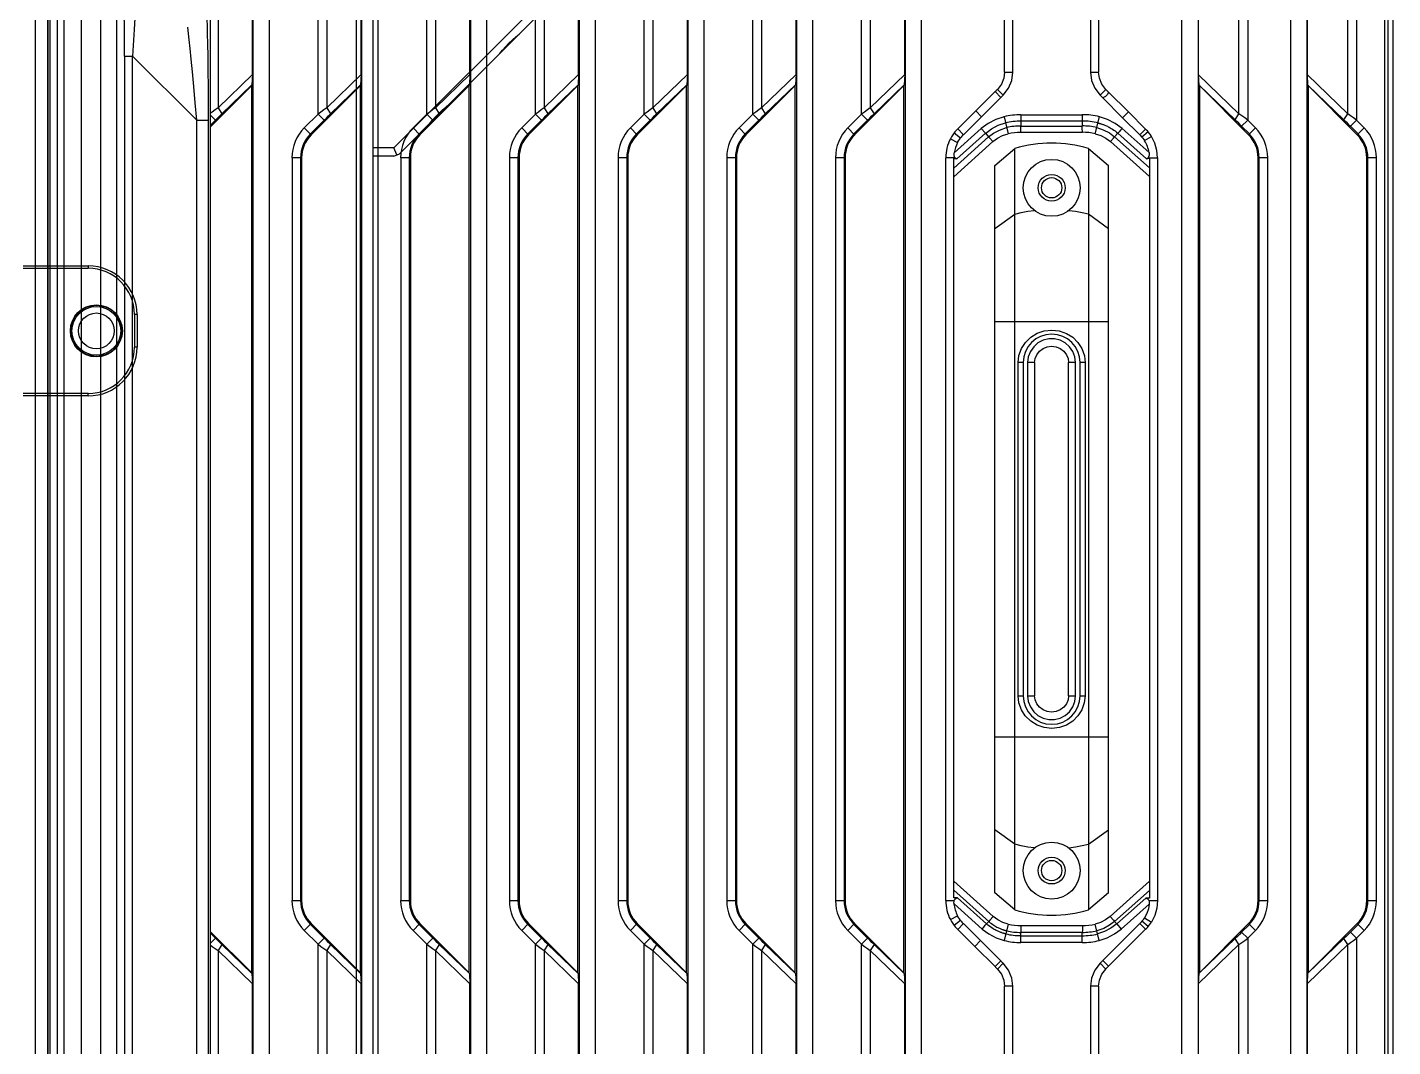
# Model space of a CAD drawing. Header units: millimetres. Extents: x -3132 to 28633, y 682 to 5849.
# Drawn here: x 24059.9 to 24227.8, y 3897.1 to 4022.5 of the extents above; entities that cross this region are included whole.
import ezdxf

# ---------------------------------------------------------------- set-up
doc = ezdxf.new("R2010")
doc.units = ezdxf.units.MM

# ---------------------------------------------------------------- blocks, each defined once
blk = doc.blocks.new('rtjg')
at = {"linetype": 'Continuous'}
for p, q in [((18239.39, 1763.81), (18239.39, 2763.81)), ((18739.39, 1763.81), (18739.39, 2763.81)), ((18294.88, 2741.92), (18294.88, 2518.72)), ((18306.26, 2742.31), (18306.26, 2519.79)), ((18308.25, 2742.31), (18308.25, 2518.72)), ((18319.63, 2742.31), (18319.63, 2519.79)), ((18321.62, 2742.31), (18321.62, 2518.72)), ((18333, 2742.31), (18333, 2519.79)), ((18334.99, 2742.31), (18334.99, 2518.72)), ((18346.37, 2742.31), (18346.37, 2519.79)), ((18348.36, 2742.31), (18348.36, 2518.72)), ((18380.42, 2541.96), (18380.42, 2742.31)), ((18382.42, 2742.31), (18382.42, 2543.96)), ((18393.79, 2555.33), (18393.79, 2742.31)), ((18395.79, 2742.31), (18395.79, 2557.33)), ((18292.89, 2740.75), (18292.89, 2519.79)), ((18240.91, 2736.08), (18240.91, 2527.12)), ((18241.2, 2527.12), (18241.2, 2736.12)), ((18405.39, 2568.99), (18405.39, 2734.24)), ((18405.72, 2734.24), (18405.72, 2562.49)), ((18406.34, 2734.24), (18406.34, 2541.89)), ((18281.51, 2729.43), (18281.51, 2518.72)), ((18279.52, 2727.44), (18279.52, 2519.79)), ((18242.08, 2726.03), (18242.08, 2526.71)), ((18245.08, 2530.64), (18245.08, 2726.03)), ((18388.5, 2726.27), (18388.5, 2689.13)), ((18401.87, 2726.27), (18401.87, 2689.13)), ((18287.53, 2689.87), (18287.53, 2725.54)), ((18288.6, 2724.76), (18288.6, 2690.64)), ((18300.9, 2689.87), (18300.9, 2725.54)), ((18301.97, 2724.76), (18301.97, 2690.64)), ((18314.27, 2689.87), (18314.27, 2725.54)), ((18315.34, 2724.76), (18315.34, 2690.64)), ((18327.64, 2689.87), (18327.64, 2725.54)), ((18328.71, 2724.76), (18328.71, 2690.64)), ((18341.01, 2689.87), (18341.01, 2725.54)), ((18342.08, 2724.76), (18342.08, 2690.64)), ((18387.43, 2689.9), (18387.43, 2725.5)), ((18400.8, 2689.9), (18400.8, 2725.5)), ((18247.41, 2723.71), (18247.41, 2531.98)), ((18275.23, 2723.15), (18275.23, 2690.64)), ((18249.41, 2533.21), (18249.41, 2721.61)), ((18274.16, 2689.87), (18274.16, 2722.08)), ((18279.47, 2694.74), (18279.47, 2720.67)), ((18292.84, 2694.74), (18292.84, 2720.67)), ((18306.21, 2694.74), (18306.21, 2720.67)), ((18319.58, 2694.74), (18319.58, 2720.67)), ((18332.95, 2694.74), (18332.95, 2720.67)), ((18346.32, 2694.74), (18346.32, 2720.67)), ((18382.47, 2694.7), (18382.47, 2720.71)), ((18395.84, 2694.7), (18395.84, 2720.71)), ((18358.61, 2695.05), (18358.61, 2720.36)), ((18359.61, 2695.05), (18359.61, 2720.36)), ((18369.16, 2720.35), (18369.16, 2695.05)), ((18370.16, 2720.35), (18370.16, 2695.05)), ((18268.14, 2718.18), (18268.14, 2518.72)), ((18266.1, 2694.74), (18266.1, 2714.02)), ((18266.15, 2714.07), (18266.15, 2519.79)), ((18261.86, 2709.54), (18261.86, 2690.64)), ((18260.89, 2706.32), (18260.89, 2571.16)), ((18250.36, 2697.01), (18250.36, 2534.83)), ((18250.36, 2697.01), (18251.35, 2697.01)), ((18251.35, 2534.29), (18251.35, 2697.01)), ((18259.24, 2689.13), (18251.35, 2697.01)), ((18266.1, 2694.74), (18261.86, 2690.64)), ((18266.1, 2694.74), (18266.03, 2693.48)), ((18279.47, 2694.74), (18275.23, 2690.64)), ((18279.47, 2694.74), (18279.4, 2693.48)), ((18292.84, 2694.74), (18288.6, 2690.64)), ((18292.84, 2694.74), (18292.77, 2693.48)), ((18306.21, 2694.74), (18301.97, 2690.64)), ((18306.21, 2694.74), (18306.14, 2693.48)), ((18319.58, 2694.74), (18315.34, 2690.64)), ((18319.58, 2694.74), (18319.51, 2693.48)), ((18332.95, 2694.74), (18328.71, 2690.64)), ((18332.95, 2694.74), (18332.88, 2693.48)), ((18346.32, 2694.74), (18342.08, 2690.64)), ((18346.32, 2694.74), (18346.25, 2693.48)), ((18358.61, 2695.05), (18359.61, 2695.05)), ((18369.16, 2695.05), (18370.16, 2695.05)), ((18382.54, 2693.43), (18382.47, 2694.7)), ((18387.43, 2689.9), (18382.47, 2694.7)), ((18395.91, 2693.43), (18395.84, 2694.7)), ((18400.8, 2689.9), (18395.84, 2694.7)), ((18260.89, 2688.29), (18266, 2693.4)), ((18262.32, 2689.9), (18266.03, 2693.48)), ((18266.03, 2693.48), (18266, 2693.4)), ((18266, 2584.22), (18266, 2693.4)), ((18273.31, 2687.34), (18279.37, 2693.4)), ((18275.69, 2689.9), (18279.4, 2693.48)), ((18279.4, 2693.48), (18279.37, 2693.4)), ((18279.37, 2584.22), (18279.37, 2693.4)), ((18286.68, 2687.34), (18292.74, 2693.4)), ((18289.06, 2689.9), (18292.77, 2693.48)), ((18292.77, 2693.48), (18292.74, 2693.4)), ((18292.74, 2584.22), (18292.74, 2693.4)), ((18300.05, 2687.34), (18306.11, 2693.4)), ((18302.43, 2689.9), (18306.14, 2693.48)), ((18306.14, 2693.48), (18306.11, 2693.4)), ((18306.11, 2584.22), (18306.11, 2693.4)), ((18313.42, 2687.34), (18319.48, 2693.4)), ((18315.8, 2689.9), (18319.51, 2693.48)), ((18319.51, 2693.48), (18319.48, 2693.4)), ((18319.48, 2584.22), (18319.48, 2693.4)), ((18326.79, 2687.34), (18332.85, 2693.4)), ((18329.17, 2689.9), (18332.88, 2693.48)), ((18332.88, 2693.48), (18332.85, 2693.4)), ((18332.85, 2584.22), (18332.85, 2693.4)), ((18340.16, 2687.34), (18346.22, 2693.4)), ((18342.54, 2689.9), (18346.25, 2693.48)), ((18346.25, 2693.48), (18346.22, 2693.4)), ((18346.22, 2584.22), (18346.22, 2693.4)), ((18357.44, 2692.64), (18358.14, 2691.93)), ((18357.72, 2692.91), (18358.42, 2692.21)), ((18371.05, 2692.92), (18370.35, 2692.21)), ((18373.83, 2690.14), (18371.39, 2692.59)), ((18382.54, 2693.43), (18386.97, 2689.16)), ((18382.54, 2693.42), (18382.56, 2693.42)), ((18382.56, 2693.42), (18382.56, 2584.22)), ((18382.56, 2693.4), (18388.61, 2687.34)), ((18395.91, 2693.43), (18400.34, 2689.16)), ((18395.91, 2693.42), (18395.93, 2693.42)), ((18395.93, 2693.42), (18395.93, 2584.22)), ((18395.93, 2693.4), (18401.98, 2687.34)), ((18261.86, 2690.64), (18262.32, 2689.9)), ((18275.23, 2690.64), (18275.69, 2689.9)), ((18288.6, 2690.64), (18289.06, 2689.9)), ((18301.97, 2690.64), (18302.43, 2689.9)), ((18315.34, 2690.64), (18315.8, 2689.9)), ((18328.71, 2690.64), (18329.17, 2689.9)), ((18342.08, 2690.64), (18342.54, 2689.9)), ((18370.68, 2691.88), (18373.12, 2689.43)), ((18259.24, 2445.33), (18259.24, 2689.13)), ((18259.24, 2689.13), (18260.66, 2689.13)), ((18260.66, 2689.13), (18260.66, 2450.2)), ((18261.54, 2689.12), (18260.89, 2689.77)), ((18261.54, 2689.12), (18260.89, 2688.48)), ((18274.16, 2689.87), (18272.47, 2688.18)), ((18274.91, 2689.12), (18273.22, 2687.44)), ((18274.91, 2689.12), (18274.16, 2689.87)), ((18287.53, 2689.87), (18285.84, 2688.18)), ((18288.28, 2689.12), (18286.59, 2687.44)), ((18288.28, 2689.12), (18287.53, 2689.87)), ((18300.9, 2689.87), (18299.21, 2688.18)), ((18301.65, 2689.12), (18299.96, 2687.44)), ((18301.65, 2689.12), (18300.9, 2689.87)), ((18314.27, 2689.87), (18312.58, 2688.18)), ((18315.02, 2689.12), (18313.33, 2687.44)), ((18315.02, 2689.12), (18314.27, 2689.87)), ((18327.64, 2689.87), (18325.95, 2688.18)), ((18328.39, 2689.12), (18326.7, 2687.44)), ((18328.39, 2689.12), (18327.64, 2689.87)), ((18341.01, 2689.87), (18339.32, 2688.18)), ((18341.76, 2689.12), (18340.07, 2687.44)), ((18341.76, 2689.12), (18341.01, 2689.87)), ((18355.07, 2690.26), (18352.84, 2688.05)), ((18353.54, 2687.33), (18355.78, 2689.56)), ((18355.07, 2690.26), (18355.78, 2689.56)), ((18358.53, 2689.56), (18359.04, 2687.46)), ((18360.61, 2689.01), (18360.61, 2688.41)), ((18368.16, 2689.01), (18360.61, 2689.01)), ((18360.62, 2689.79), (18368.16, 2689.79)), ((18368.16, 2689.01), (18368.16, 2688.41)), ((18369.76, 2687.45), (18370.28, 2689.55)), ((18373.83, 2690.14), (18373.12, 2689.43)), ((18373.12, 2689.43), (18375.24, 2687.31)), ((18375.95, 2688.03), (18373.83, 2690.14)), ((18386.97, 2689.16), (18387.43, 2689.9)), ((18388.5, 2689.13), (18387.76, 2688.39)), ((18389.45, 2688.18), (18388.5, 2689.13)), ((18400.34, 2689.16), (18400.8, 2689.9)), ((18401.87, 2689.13), (18401.13, 2688.39)), ((18402.82, 2688.18), (18401.87, 2689.13)), ((18272.47, 2688.18), (18273.31, 2687.34)), ((18285.84, 2688.18), (18286.68, 2687.34)), ((18299.21, 2688.18), (18300.05, 2687.34)), ((18312.58, 2688.18), (18313.42, 2687.34)), ((18325.95, 2688.18), (18326.79, 2687.34)), ((18339.32, 2688.18), (18340.16, 2687.34)), ((18352.36, 2683.23), (18356.64, 2687.07)), ((18352.4, 2687.56), (18353.19, 2686.95)), ((18355.73, 2688.1), (18352.41, 2685.12)), ((18356.24, 2687.52), (18352.73, 2684.37)), ((18352.84, 2688.05), (18353.54, 2687.33)), ((18356.24, 2687.52), (18355.73, 2688.1)), ((18356.24, 2687.52), (18356.64, 2687.07)), ((18356.79, 2686.91), (18356.64, 2687.07)), ((18360.61, 2688.41), (18368.16, 2688.41)), ((18368.17, 2687.63), (18360.61, 2687.63)), ((18372, 2686.91), (18372.14, 2687.08)), ((18372.54, 2687.52), (18372.14, 2687.08)), ((18372.14, 2687.08), (18376.42, 2683.25)), ((18376.04, 2684.39), (18372.54, 2687.52)), ((18376.37, 2685.15), (18373.06, 2688.11)), ((18375.95, 2688.03), (18375.24, 2687.31)), ((18376.26, 2687.68), (18375.5, 2687.04)), ((18375.82, 2686.61), (18376.67, 2687.14)), ((18388.71, 2687.44), (18387.76, 2688.39)), ((18388.61, 2687.34), (18389.45, 2688.18)), ((18402.08, 2687.44), (18401.13, 2688.39)), ((18401.98, 2687.34), (18402.82, 2688.18)), ((18351.93, 2686.84), (18352.82, 2686.38)), ((18352.36, 2682.18), (18357.16, 2686.49)), ((18357.16, 2686.49), (18356.79, 2686.91)), ((18357.39, 2683.54), (18359.85, 2685.64)), ((18359.85, 2591.98), (18359.85, 2685.64)), ((18368.92, 2685.65), (18368.92, 2591.97)), ((18368.92, 2685.65), (18371.39, 2683.55)), ((18371.62, 2686.49), (18372, 2686.91)), ((18371.62, 2686.49), (18376.42, 2682.2)), ((18270.96, 2684.51), (18270.96, 2593.11)), ((18272.14, 2684.51), (18270.96, 2684.51)), ((18272.01, 2684.51), (18272.01, 2593.11)), ((18272.14, 2684.51), (18272.14, 2593.11)), ((18284.33, 2684.51), (18284.33, 2593.11)), ((18285.51, 2684.51), (18284.33, 2684.51)), ((18285.38, 2684.51), (18285.38, 2593.11)), ((18285.51, 2684.51), (18285.51, 2593.11)), ((18297.7, 2684.51), (18297.7, 2593.11)), ((18298.88, 2684.51), (18297.7, 2684.51)), ((18298.75, 2684.51), (18298.75, 2593.11)), ((18298.88, 2684.51), (18298.88, 2593.11)), ((18311.07, 2684.51), (18311.07, 2593.11)), ((18312.25, 2684.51), (18311.07, 2684.51)), ((18312.12, 2684.51), (18312.12, 2593.11)), ((18312.25, 2684.51), (18312.25, 2593.11)), ((18324.44, 2684.51), (18324.44, 2593.11)), ((18325.62, 2684.51), (18324.44, 2684.51)), ((18325.49, 2684.51), (18325.49, 2593.11)), ((18325.62, 2684.51), (18325.62, 2593.11)), ((18337.81, 2684.51), (18337.81, 2593.11)), ((18338.99, 2684.51), (18337.81, 2684.51)), ((18338.86, 2684.51), (18338.86, 2593.11)), ((18338.99, 2684.51), (18338.99, 2593.11)), ((18351.36, 2593.11), (18351.36, 2684.51)), ((18352.5, 2684.51), (18351.36, 2684.51)), ((18352.36, 2593.45), (18352.36, 2684.43)), ((18352.36, 2684.43), (18352.73, 2684.37)), ((18376.04, 2684.39), (18376.42, 2684.46)), ((18376.25, 2684.51), (18377.42, 2684.51)), ((18376.31, 2684.6), (18376.26, 2684.51)), ((18376.42, 2684.46), (18376.42, 2593.43)), ((18377.42, 2684.51), (18377.42, 2593.11)), ((18389.78, 2593.11), (18389.78, 2684.51)), ((18390.97, 2684.51), (18389.78, 2684.51)), ((18389.92, 2593.11), (18389.92, 2684.51)), ((18390.97, 2593.11), (18390.97, 2684.51)), ((18403.15, 2593.11), (18403.15, 2684.51)), ((18404.34, 2684.51), (18403.15, 2684.51)), ((18403.29, 2593.11), (18403.29, 2684.51)), ((18404.34, 2593.11), (18404.34, 2684.51)), ((18357.39, 2594.07), (18357.39, 2683.54)), ((18371.39, 2594.06), (18371.39, 2683.55)), ((18357.39, 2675.81), (18359.85, 2677.58)), ((18368.92, 2677.59), (18371.39, 2675.82)), ((18371.39, 2664.34), (18357.39, 2664.34)), ((18360.27, 2618.31), (18360.27, 2659.31)), ((18360.89, 2659.31), (18360.27, 2659.31)), ((18360.89, 2659.31), (18360.89, 2618.31)), ((18361.44, 2659.31), (18361.44, 2618.31)), ((18362.3, 2659.31), (18361.44, 2659.31)), ((18362.3, 2659.31), (18362.3, 2618.31)), ((18366.47, 2618.31), (18366.47, 2659.31)), ((18367.34, 2659.31), (18366.47, 2659.31)), ((18367.34, 2618.31), (18367.34, 2659.31)), ((18367.89, 2618.31), (18367.89, 2659.31)), ((18368.51, 2659.31), (18367.89, 2659.31)), ((18368.51, 2659.31), (18368.51, 2618.31)), ((18360.27, 2618.31), (18360.89, 2618.31)), ((18361.44, 2618.31), (18362.3, 2618.31)), ((18366.47, 2618.31), (18367.34, 2618.31)), ((18367.89, 2618.31), (18368.51, 2618.31)), ((18357.39, 2613.28), (18371.39, 2613.28)), ((18359.85, 2600.04), (18357.39, 2601.81)), ((18371.39, 2601.8), (18368.92, 2600.02)), ((18357.2, 2591.17), (18352.36, 2595.51)), ((18376.42, 2595.49), (18371.58, 2591.16)), ((18270.96, 2593.11), (18272.14, 2593.11)), ((18284.33, 2593.11), (18285.51, 2593.11)), ((18297.7, 2593.11), (18298.88, 2593.11)), ((18311.07, 2593.11), (18312.25, 2593.11)), ((18324.44, 2593.11), (18325.62, 2593.11)), ((18337.81, 2593.11), (18338.99, 2593.11)), ((18351.36, 2593.11), (18352.41, 2593.11)), ((18356.65, 2590.55), (18352.36, 2594.39)), ((18352.8, 2593.45), (18352.36, 2593.45)), ((18352.8, 2593.45), (18356.38, 2590.24)), ((18359.85, 2591.98), (18357.39, 2594.07)), ((18371.39, 2594.06), (18368.92, 2591.97)), ((18376.42, 2594.37), (18372.13, 2590.54)), ((18372.4, 2590.24), (18375.97, 2593.43)), ((18376.42, 2593.43), (18375.97, 2593.43)), ((18376.36, 2593.11), (18377.42, 2593.11)), ((18389.78, 2593.11), (18390.97, 2593.11)), ((18403.15, 2593.11), (18404.34, 2593.11)), ((18352.38, 2592.72), (18355.83, 2589.62)), ((18372.95, 2589.61), (18376.4, 2592.69)), ((18273.31, 2590.28), (18272.47, 2589.44)), ((18273.22, 2590.18), (18274.91, 2588.5)), ((18279.37, 2584.22), (18273.31, 2590.28)), ((18286.68, 2590.28), (18285.84, 2589.44)), ((18286.59, 2590.18), (18288.28, 2588.5)), ((18292.74, 2584.22), (18286.68, 2590.28)), ((18300.05, 2590.28), (18299.21, 2589.44)), ((18299.96, 2590.18), (18301.65, 2588.5)), ((18306.11, 2584.22), (18300.05, 2590.28)), ((18313.42, 2590.28), (18312.58, 2589.44)), ((18313.33, 2590.18), (18315.02, 2588.5)), ((18319.48, 2584.22), (18313.42, 2590.28)), ((18326.79, 2590.28), (18325.95, 2589.44)), ((18326.7, 2590.18), (18328.39, 2588.5)), ((18332.85, 2584.22), (18326.79, 2590.28)), ((18340.16, 2590.28), (18339.32, 2589.44)), ((18340.07, 2590.18), (18341.76, 2588.5)), ((18346.22, 2584.22), (18340.16, 2590.28)), ((18351.93, 2590.78), (18352.82, 2591.24)), ((18353.19, 2590.67), (18352.4, 2590.05)), ((18352.84, 2589.57), (18353.54, 2590.28)), ((18355.64, 2588.2), (18353.54, 2590.28)), ((18356.38, 2590.24), (18356.65, 2590.55)), ((18356.8, 2590.71), (18356.65, 2590.55)), ((18357.2, 2591.17), (18356.8, 2590.71)), ((18359.05, 2590.22), (18358.56, 2588.2)), ((18360.61, 2590.04), (18368.17, 2590.04)), ((18370.24, 2588.21), (18369.75, 2590.22)), ((18375.24, 2590.3), (18370.69, 2585.75)), ((18371.58, 2591.16), (18371.98, 2590.71)), ((18371.98, 2590.71), (18372.13, 2590.54)), ((18372.4, 2590.24), (18372.13, 2590.54)), ((18372.4, 2590.24), (18372.95, 2589.61)), ((18375.94, 2589.59), (18375.24, 2590.3)), ((18376.26, 2589.94), (18375.5, 2590.58)), ((18375.82, 2591), (18376.67, 2590.48)), ((18388.61, 2590.28), (18382.56, 2584.22)), ((18387.76, 2589.23), (18388.71, 2590.18)), ((18389.45, 2589.44), (18388.61, 2590.28)), ((18401.98, 2590.28), (18395.93, 2584.22)), ((18401.13, 2589.23), (18402.08, 2590.18)), ((18402.82, 2589.44), (18401.98, 2590.28)), ((18266, 2584.22), (18260.89, 2589.33)), ((18260.89, 2589.14), (18261.54, 2588.5)), ((18260.89, 2587.85), (18261.54, 2588.5)), ((18272.47, 2589.44), (18274.16, 2587.75)), ((18274.16, 2587.75), (18274.91, 2588.5)), ((18285.84, 2589.44), (18287.53, 2587.75)), ((18287.53, 2587.75), (18288.28, 2588.5)), ((18299.21, 2589.44), (18300.9, 2587.75)), ((18300.9, 2587.75), (18301.65, 2588.5)), ((18312.58, 2589.44), (18314.27, 2587.75)), ((18314.27, 2587.75), (18315.02, 2588.5)), ((18325.95, 2589.44), (18327.64, 2587.75)), ((18327.64, 2587.75), (18328.39, 2588.5)), ((18339.32, 2589.44), (18341.01, 2587.75)), ((18341.01, 2587.75), (18341.76, 2588.5)), ((18352.86, 2589.55), (18354.93, 2587.49)), ((18354.93, 2587.49), (18355.64, 2588.2)), ((18358.14, 2585.7), (18355.64, 2588.2)), ((18360.61, 2588.8), (18360.61, 2589.21)), ((18368.16, 2589.21), (18360.61, 2589.21)), ((18360.61, 2588.8), (18368.16, 2588.8)), ((18368.16, 2587.97), (18360.62, 2587.97)), ((18368.16, 2588.8), (18368.16, 2589.21)), ((18371.39, 2585.04), (18375.94, 2589.59)), ((18386.97, 2588.46), (18382.54, 2584.19)), ((18387.43, 2587.71), (18386.97, 2588.46)), ((18387.76, 2589.23), (18388.5, 2588.49)), ((18388.5, 2588.49), (18389.45, 2589.44)), ((18388.5, 2588.49), (18388.5, 2551.34)), ((18400.34, 2588.46), (18395.91, 2584.19)), ((18400.8, 2587.71), (18400.34, 2588.46)), ((18401.13, 2589.23), (18401.87, 2588.49)), ((18401.87, 2588.49), (18402.82, 2589.44)), ((18401.87, 2588.49), (18401.87, 2563.42)), ((18262.32, 2587.72), (18261.86, 2586.98)), ((18261.86, 2586.98), (18261.86, 2572.27)), ((18261.86, 2586.98), (18266.1, 2582.88)), ((18266.03, 2584.14), (18262.32, 2587.72)), ((18274.16, 2552.08), (18274.16, 2587.75)), ((18275.69, 2587.72), (18275.23, 2586.98)), ((18275.23, 2586.98), (18275.23, 2552.85)), ((18275.23, 2586.98), (18279.47, 2582.88)), ((18279.4, 2584.14), (18275.69, 2587.72)), ((18287.53, 2552.08), (18287.53, 2587.75)), ((18289.06, 2587.72), (18288.6, 2586.98)), ((18288.6, 2586.98), (18288.6, 2552.85)), ((18288.6, 2586.98), (18292.84, 2582.88)), ((18292.77, 2584.14), (18289.06, 2587.72)), ((18300.9, 2552.08), (18300.9, 2587.75)), ((18302.43, 2587.72), (18301.97, 2586.98)), ((18301.97, 2586.98), (18301.97, 2552.85)), ((18301.97, 2586.98), (18306.21, 2582.88)), ((18306.14, 2584.14), (18302.43, 2587.72)), ((18314.27, 2552.08), (18314.27, 2587.75)), ((18315.8, 2587.72), (18315.34, 2586.98)), ((18315.34, 2586.98), (18315.34, 2552.85)), ((18315.34, 2586.98), (18319.58, 2582.88)), ((18319.51, 2584.14), (18315.8, 2587.72)), ((18327.64, 2552.08), (18327.64, 2587.75)), ((18329.17, 2587.72), (18328.71, 2586.98)), ((18328.71, 2586.98), (18328.71, 2552.85)), ((18328.71, 2586.98), (18332.95, 2582.88)), ((18332.88, 2584.14), (18329.17, 2587.72)), ((18341.01, 2552.08), (18341.01, 2587.75)), ((18342.54, 2587.72), (18342.08, 2586.98)), ((18342.08, 2586.98), (18342.08, 2552.85)), ((18342.08, 2586.98), (18346.32, 2582.88)), ((18346.25, 2584.14), (18342.54, 2587.72)), ((18354.93, 2587.49), (18357.43, 2584.99)), ((18382.47, 2582.92), (18387.43, 2587.71)), ((18387.43, 2552.12), (18387.43, 2587.71)), ((18395.84, 2582.92), (18400.8, 2587.71)), ((18400.8, 2562.35), (18400.8, 2587.71)), ((18357.43, 2584.99), (18358.14, 2585.7)), ((18357.72, 2584.7), (18358.42, 2585.41)), ((18371.05, 2584.7), (18370.35, 2585.41)), ((18370.69, 2585.75), (18371.39, 2585.04)), ((18266.03, 2584.14), (18266, 2584.22)), ((18266.03, 2584.14), (18266.1, 2582.88)), ((18279.4, 2584.14), (18279.37, 2584.22)), ((18279.4, 2584.14), (18279.47, 2582.88)), ((18292.77, 2584.14), (18292.74, 2584.22)), ((18292.77, 2584.14), (18292.84, 2582.88)), ((18306.14, 2584.14), (18306.11, 2584.22)), ((18306.14, 2584.14), (18306.21, 2582.88)), ((18319.51, 2584.14), (18319.48, 2584.22)), ((18319.51, 2584.14), (18319.58, 2582.88)), ((18332.88, 2584.14), (18332.85, 2584.22)), ((18332.88, 2584.14), (18332.95, 2582.88)), ((18346.25, 2584.14), (18346.22, 2584.22)), ((18346.25, 2584.14), (18346.32, 2582.88)), ((18382.47, 2582.92), (18382.54, 2584.19)), ((18382.47, 2556.91), (18382.47, 2582.92)), ((18382.54, 2584.19), (18382.56, 2584.22)), ((18395.84, 2582.92), (18395.91, 2584.19)), ((18395.84, 2557.39), (18395.84, 2582.92)), ((18395.91, 2584.19), (18395.93, 2584.22)), ((18266.1, 2556.95), (18266.1, 2582.88)), ((18279.47, 2556.95), (18279.47, 2582.88)), ((18292.84, 2556.95), (18292.84, 2582.88)), ((18306.21, 2556.95), (18306.21, 2582.88)), ((18319.58, 2556.95), (18319.58, 2582.88)), ((18332.95, 2556.95), (18332.95, 2582.88)), ((18346.32, 2556.95), (18346.32, 2582.88)), ((18358.61, 2557.26), (18358.61, 2582.57)), ((18359.61, 2582.57), (18358.61, 2582.57)), ((18359.61, 2557.26), (18359.61, 2582.57)), ((18369.16, 2582.57), (18369.16, 2557.26)), ((18370.16, 2582.57), (18369.16, 2582.57)), ((18370.16, 2582.57), (18370.16, 2557.26))]:
    blk.add_line(p, q, dxfattribs=at)
for points in [[(18250.36, 2697.01), (18250.34, 2700.12), (18250.31, 2702.71), (18250.27, 2704.75), (18250.21, 2706.18)], [(18251.86, 2706.83), (18251.81, 2705.26), (18251.71, 2703.05), (18251.56, 2700.28), (18251.35, 2697.01)], [(18259.24, 2689.13), (18259.05, 2691.27), (18258.88, 2693.27), (18258.72, 2695.07), (18258.57, 2696.63), (18258.43, 2697.94), (18258.31, 2699.02), (18258.13, 2700.56)], [(18260.46, 2701.47), (18260.5, 2700.74), (18260.53, 2699.76), (18260.56, 2698.52), (18260.59, 2697), (18260.62, 2695.22), (18260.64, 2693.25), (18260.65, 2691.18), (18260.66, 2689.13)], [(18358.61, 2695.05), (18358.51, 2694.29), (18358.21, 2693.56), (18357.72, 2692.91)], [(18358.42, 2692.21), (18359.08, 2693.06), (18359.48, 2694.03), (18359.61, 2695.05)], [(18369.16, 2695.05), (18369.3, 2694.03), (18369.7, 2693.07), (18370.35, 2692.21)], [(18371.05, 2692.92), (18370.56, 2693.56), (18370.26, 2694.29), (18370.16, 2695.05)], [(18357.44, 2692.64), (18356.64, 2691.84), (18355.85, 2691.04), (18355.07, 2690.26)], [(18371.39, 2692.59), (18371.24, 2692.27), (18371, 2692.03), (18370.68, 2691.88)], [(18261.86, 2690.64), (18261.51, 2690.39), (18261.15, 2690.13), (18260.89, 2689.94)], [(18275.23, 2690.64), (18274.88, 2690.39), (18274.52, 2690.13), (18274.16, 2689.87)], [(18288.6, 2690.64), (18288.25, 2690.39), (18287.89, 2690.13), (18287.53, 2689.87)], [(18301.97, 2690.64), (18301.62, 2690.39), (18301.26, 2690.13), (18300.9, 2689.87)], [(18315.34, 2690.64), (18314.99, 2690.39), (18314.63, 2690.13), (18314.27, 2689.87)], [(18328.71, 2690.64), (18328.36, 2690.39), (18328, 2690.13), (18327.64, 2689.87)], [(18342.08, 2690.64), (18341.73, 2690.39), (18341.37, 2690.13), (18341.01, 2689.87)], [(18355.78, 2689.56), (18356.57, 2690.35), (18357.36, 2691.14), (18358.14, 2691.93)], [(18261.54, 2689.12), (18261.81, 2689.39), (18262.07, 2689.65), (18262.32, 2689.9)], [(18274.91, 2689.12), (18275.18, 2689.39), (18275.44, 2689.65), (18275.69, 2689.9)], [(18288.28, 2689.12), (18288.55, 2689.39), (18288.81, 2689.65), (18289.06, 2689.9)], [(18301.65, 2689.12), (18301.92, 2689.39), (18302.18, 2689.65), (18302.43, 2689.9)], [(18315.02, 2689.12), (18315.29, 2689.39), (18315.55, 2689.65), (18315.8, 2689.9)], [(18328.39, 2689.12), (18328.66, 2689.39), (18328.92, 2689.65), (18329.17, 2689.9)], [(18341.76, 2689.12), (18342.03, 2689.39), (18342.29, 2689.65), (18342.54, 2689.9)], [(18358.53, 2689.56), (18357.51, 2689.22), (18356.57, 2688.73), (18355.73, 2688.1)], [(18356.24, 2687.51), (18357, 2688.07), (18357.83, 2688.5), (18358.71, 2688.8)], [(18360.62, 2689.79), (18360.62, 2689.23), (18360.61, 2689.01)], [(18368.16, 2689.79), (18368.16, 2689.23), (18368.16, 2689.01)], [(18370.09, 2688.79), (18370.13, 2688.79), (18370.17, 2688.78), (18370.2, 2688.77), (18370.24, 2688.75), (18370.29, 2688.74), (18370.33, 2688.73), (18370.38, 2688.71), (18370.43, 2688.7), (18370.49, 2688.68), (18370.55, 2688.66), (18370.62, 2688.64), (18370.69, 2688.61), (18370.77, 2688.58), (18370.85, 2688.55), (18370.94, 2688.51), (18371.03, 2688.47), (18371.13, 2688.43), (18371.24, 2688.38), (18371.35, 2688.33), (18371.46, 2688.26), (18371.59, 2688.2), (18371.73, 2688.12), (18371.87, 2688.03), (18372.02, 2687.92), (18372.19, 2687.81), (18372.36, 2687.67), (18372.54, 2687.52)], [(18373.06, 2688.11), (18372.21, 2688.73), (18371.28, 2689.22), (18370.28, 2689.55)], [(18386.97, 2689.16), (18387.23, 2688.91), (18387.49, 2688.65), (18387.76, 2688.39)], [(18388.5, 2689.13), (18388.14, 2689.4), (18387.78, 2689.65), (18387.43, 2689.9)], [(18400.34, 2689.16), (18400.6, 2688.91), (18400.86, 2688.65), (18401.13, 2688.39)], [(18401.87, 2689.13), (18401.51, 2689.4), (18401.15, 2689.65), (18400.8, 2689.9)], [(18352.4, 2687.56), (18352.22, 2687.32), (18352.07, 2687.08), (18351.93, 2686.84)], [(18356.64, 2687.07), (18357.25, 2687.52), (18357.99, 2687.92), (18358.85, 2688.22)], [(18357.16, 2686.49), (18357.73, 2686.9), (18358.36, 2687.23), (18359.04, 2687.46)], [(18360.61, 2687.63), (18360.61, 2688.2), (18360.61, 2688.41)], [(18368.17, 2687.63), (18368.16, 2688.2), (18368.16, 2688.41)], [(18369.76, 2687.45), (18370.44, 2687.23), (18371.06, 2686.9), (18371.62, 2686.49)], [(18369.95, 2688.21), (18370.74, 2687.95), (18371.49, 2687.56), (18372.14, 2687.08)], [(18373.06, 2688.11), (18372.86, 2687.89), (18372.68, 2687.69), (18372.54, 2687.52)], [(18375.24, 2687.31), (18375.33, 2687.23), (18375.41, 2687.14), (18375.5, 2687.04)], [(18376.26, 2687.68), (18376.16, 2687.8), (18376.05, 2687.92), (18375.95, 2688.03)], [(18376.68, 2687.13), (18376.55, 2687.32), (18376.41, 2687.5), (18376.26, 2687.68)], [(18377.42, 2684.49), (18377.33, 2685.42), (18377.08, 2686.31), (18376.68, 2687.13)], [(18352.82, 2686.38), (18352.93, 2686.57), (18353.05, 2686.76), (18353.19, 2686.95)], [(18375.5, 2687.04), (18375.62, 2686.9), (18375.72, 2686.75), (18375.82, 2686.61)], [(18352.4, 2684.76), (18352.39, 2684.93), (18352.41, 2685.12)], [(18352.5, 2684.51), (18352.44, 2684.62), (18352.4, 2684.76)], [(18352.73, 2684.37), (18352.65, 2684.4), (18352.57, 2684.44), (18352.5, 2684.51)], [(18376.25, 2684.51), (18376.19, 2684.45), (18376.12, 2684.41), (18376.04, 2684.39)], [(18376.37, 2685.15), (18376.38, 2684.98), (18376.38, 2684.83), (18376.35, 2684.7), (18376.31, 2684.6)], [(18359.85, 2677.58), (18360.65, 2677.77), (18361.45, 2677.92), (18362.26, 2678.03)], [(18366.52, 2678.03), (18367.33, 2677.92), (18368.13, 2677.78), (18368.92, 2677.59)], [(18360.27, 2659.31), (18360.36, 2660.17), (18360.67, 2661.04), (18361.16, 2661.79), (18361.81, 2662.43), (18362.6, 2662.91), (18363.47, 2663.21), (18364.41, 2663.31)], [(18367.34, 2659.31), (18367.26, 2660), (18367.01, 2660.67), (18366.6, 2661.26), (18366.07, 2661.74), (18365.43, 2662.07), (18364.74, 2662.24), (18364.03, 2662.24), (18363.34, 2662.07), (18362.71, 2661.74), (18362.18, 2661.26), (18361.77, 2660.67), (18361.52, 2660), (18361.44, 2659.31)], [(18364.41, 2663.31), (18365.33, 2663.2), (18366.2, 2662.9), (18366.98, 2662.42), (18367.63, 2661.78), (18368.11, 2661.02), (18368.42, 2660.15), (18368.51, 2659.31)], [(18362.3, 2659.31), (18362.37, 2659.8), (18362.57, 2660.28), (18362.89, 2660.7), (18363.33, 2661.03), (18363.84, 2661.23), (18364.39, 2661.31), (18364.94, 2661.23), (18365.45, 2661.03), (18365.88, 2660.7), (18366.21, 2660.28), (18366.41, 2659.8), (18366.47, 2659.31)], [(18364.41, 2614.31), (18363.48, 2614.41), (18362.6, 2614.7), (18361.81, 2615.19), (18361.15, 2615.83), (18360.67, 2616.59), (18360.36, 2617.46), (18360.27, 2618.31)], [(18361.44, 2618.31), (18361.52, 2617.62), (18361.77, 2616.95), (18362.18, 2616.36), (18362.71, 2615.88), (18363.35, 2615.55), (18364.04, 2615.38), (18364.74, 2615.38), (18365.43, 2615.55), (18366.06, 2615.88), (18366.6, 2616.36), (18367.01, 2616.95), (18367.26, 2617.62), (18367.34, 2618.31)], [(18366.47, 2618.31), (18366.41, 2617.82), (18366.21, 2617.34), (18365.88, 2616.92), (18365.45, 2616.59), (18364.94, 2616.38), (18364.39, 2616.31), (18363.84, 2616.39), (18363.33, 2616.59), (18362.89, 2616.92), (18362.57, 2617.34), (18362.37, 2617.82), (18362.3, 2618.31)], [(18368.51, 2618.31), (18368.41, 2617.45), (18368.11, 2616.59), (18367.63, 2615.84), (18366.99, 2615.2), (18366.2, 2614.72), (18365.34, 2614.42), (18364.41, 2614.31)], [(18362.26, 2599.59), (18361.45, 2599.7), (18360.65, 2599.85), (18359.85, 2600.04)], [(18368.92, 2600.02), (18368.13, 2599.84), (18367.33, 2599.7), (18366.52, 2599.58)], [(18352.38, 2592.72), (18352.37, 2592.86), (18352.38, 2592.99), (18352.41, 2593.11)], [(18352.41, 2593.11), (18352.5, 2593.3), (18352.64, 2593.41), (18352.8, 2593.45)], [(18375.97, 2593.43), (18376.14, 2593.39), (18376.27, 2593.28), (18376.36, 2593.11)], [(18376.36, 2593.11), (18376.39, 2592.98), (18376.4, 2592.84), (18376.4, 2592.69)], [(18377.42, 2593.11), (18377.33, 2592.19), (18377.08, 2591.3), (18376.67, 2590.48)], [(18376.4, 2592.69), (18376.29, 2592.11), (18376.1, 2591.54), (18375.82, 2591.01)], [(18351.93, 2590.78), (18352.07, 2590.54), (18352.23, 2590.29), (18352.4, 2590.05)], [(18352.4, 2590.05), (18352.54, 2589.88), (18352.69, 2589.72), (18352.86, 2589.55)], [(18353.19, 2590.67), (18353.05, 2590.86), (18352.93, 2591.05), (18352.82, 2591.24)], [(18355.83, 2589.62), (18356.04, 2589.86), (18356.23, 2590.08), (18356.38, 2590.24)], [(18358.76, 2589.01), (18358.72, 2589.02), (18358.68, 2589.03), (18358.64, 2589.04), (18358.6, 2589.05), (18358.56, 2589.07), (18358.51, 2589.08), (18358.46, 2589.09), (18358.41, 2589.11), (18358.35, 2589.13), (18358.28, 2589.15), (18358.21, 2589.18), (18358.14, 2589.2), (18358.06, 2589.23), (18357.97, 2589.27), (18357.88, 2589.31), (18357.78, 2589.35), (18357.68, 2589.4), (18357.57, 2589.45), (18357.45, 2589.51), (18357.32, 2589.58), (18357.19, 2589.66), (18357.05, 2589.75), (18356.89, 2589.85), (18356.73, 2589.96), (18356.56, 2590.09), (18356.38, 2590.24)], [(18356.65, 2590.55), (18356.82, 2590.4), (18356.98, 2590.28), (18357.14, 2590.17), (18357.28, 2590.08), (18357.41, 2590), (18357.54, 2589.93), (18357.66, 2589.86), (18357.77, 2589.81), (18357.87, 2589.76), (18357.96, 2589.71), (18358.06, 2589.67), (18358.14, 2589.64), (18358.22, 2589.6), (18358.3, 2589.58), (18358.37, 2589.55), (18358.44, 2589.53), (18358.5, 2589.51), (18358.55, 2589.49), (18358.6, 2589.48), (18358.65, 2589.46), (18358.7, 2589.45), (18358.74, 2589.44), (18358.78, 2589.43), (18358.82, 2589.42), (18358.85, 2589.41)], [(18359.05, 2590.22), (18358.38, 2590.44), (18357.76, 2590.76), (18357.2, 2591.17)], [(18360.61, 2590.04), (18360.61, 2589.43), (18360.61, 2589.21)], [(18368.17, 2590.04), (18368.17, 2589.72), (18368.17, 2589.43), (18368.16, 2589.21)], [(18371.58, 2591.16), (18371.03, 2590.76), (18370.41, 2590.44), (18369.75, 2590.22)], [(18372.13, 2590.54), (18371.51, 2590.08), (18370.79, 2589.7), (18369.95, 2589.41)], [(18372.41, 2590.24), (18371.69, 2589.71), (18370.89, 2589.3), (18370.05, 2589.02)], [(18375.5, 2590.58), (18375.41, 2590.48), (18375.33, 2590.39), (18375.24, 2590.3)], [(18375.5, 2590.58), (18375.54, 2590.63), (18375.58, 2590.68), (18375.62, 2590.73), (18375.65, 2590.77), (18375.68, 2590.81), (18375.71, 2590.85), (18375.74, 2590.88), (18375.76, 2590.92), (18375.78, 2590.95), (18375.8, 2590.98), (18375.82, 2591.01)], [(18375.94, 2589.59), (18376.05, 2589.7), (18376.16, 2589.82), (18376.26, 2589.94)], [(18376.26, 2589.94), (18376.41, 2590.12), (18376.55, 2590.3), (18376.67, 2590.48)], [(18262.32, 2587.72), (18262.07, 2587.97), (18261.81, 2588.23), (18261.54, 2588.5)], [(18275.69, 2587.72), (18275.44, 2587.97), (18275.18, 2588.23), (18274.91, 2588.5)], [(18289.06, 2587.72), (18288.81, 2587.97), (18288.55, 2588.23), (18288.28, 2588.5)], [(18302.43, 2587.72), (18302.18, 2587.97), (18301.92, 2588.23), (18301.65, 2588.5)], [(18315.8, 2587.72), (18315.55, 2587.97), (18315.29, 2588.23), (18315.02, 2588.5)], [(18329.17, 2587.72), (18328.92, 2587.97), (18328.66, 2588.23), (18328.39, 2588.5)], [(18342.54, 2587.72), (18342.29, 2587.97), (18342.03, 2588.23), (18341.76, 2588.5)], [(18355.83, 2589.62), (18356.66, 2589.01), (18357.58, 2588.53), (18358.56, 2588.2)], [(18360.62, 2587.97), (18360.61, 2588.58), (18360.61, 2588.8)], [(18368.16, 2587.97), (18368.16, 2588.58), (18368.16, 2588.8)], [(18370.24, 2588.21), (18371.22, 2588.53), (18372.13, 2589.01), (18372.95, 2589.61)], [(18387.76, 2589.23), (18387.49, 2588.96), (18387.23, 2588.71), (18386.97, 2588.46)], [(18387.43, 2587.71), (18387.78, 2587.96), (18388.14, 2588.22), (18388.5, 2588.49)], [(18401.13, 2589.23), (18400.86, 2588.96), (18400.6, 2588.71), (18400.34, 2588.46)], [(18400.8, 2587.71), (18401.15, 2587.96), (18401.51, 2588.22), (18401.87, 2588.49)], [(18260.89, 2587.68), (18261.15, 2587.49), (18261.51, 2587.23), (18261.86, 2586.98)], [(18274.16, 2587.75), (18274.52, 2587.49), (18274.88, 2587.23), (18275.23, 2586.98)], [(18287.53, 2587.75), (18287.89, 2587.49), (18288.25, 2587.23), (18288.6, 2586.98)], [(18300.9, 2587.75), (18301.26, 2587.49), (18301.62, 2587.23), (18301.97, 2586.98)], [(18314.27, 2587.75), (18314.63, 2587.49), (18314.99, 2587.23), (18315.34, 2586.98)], [(18327.64, 2587.75), (18328, 2587.49), (18328.36, 2587.23), (18328.71, 2586.98)], [(18341.01, 2587.75), (18341.37, 2587.49), (18341.73, 2587.23), (18342.08, 2586.98)], [(18357.72, 2584.7), (18358.21, 2584.06), (18358.51, 2583.33), (18358.61, 2582.57)], [(18359.61, 2582.57), (18359.48, 2583.59), (18359.08, 2584.56), (18358.42, 2585.41)], [(18370.35, 2585.41), (18369.7, 2584.55), (18369.3, 2583.59), (18369.16, 2582.57)], [(18370.16, 2582.57), (18370.26, 2583.33), (18370.56, 2584.06), (18371.05, 2584.7)]]:
    blk.add_lwpolyline(points, dxfattribs=at)
for centre, radius in [((18364.39, 2680.81), 3.5), ((18364.39, 2680.81), 1.65), ((18364.39, 2680.81), 1.25), ((18364.39, 2596.81), 3.5), ((18364.39, 2596.81), 1.65), ((18364.39, 2596.81), 1.25)]:
    blk.add_circle(centre, radius, dxfattribs=at)
for centre, radius, start, end in [((18413.73, 2636.19), 79.72, 134.6361, 134.9204), ((18413.73, 2636.19), 78.72, 134.6312, 134.9204), ((18314.9, 2636.08), 78.9, 45.0075, 45.3499), ((18314.9, 2636.08), 79.9, 45.0071, 45.344), ((18360.5, 2681.47), 8.32, 89.2033, 103.7549), ((18360.5, 2681.47), 7.54, 89.1661, 103.7546), ((18368.28, 2681.47), 8.33, 76.1272, 90.8608), ((18368.28, 2681.47), 7.55, 76.1267, 90.8992), ((18276.14, 2684.51), 5.19, 135, 180), ((18276.14, 2684.51), 4.13, 135, 180), ((18276.14, 2684.51), 4, 135, 180), ((18289.51, 2684.51), 5.19, 135, 180), ((18289.51, 2684.51), 4.13, 135, 180), ((18289.51, 2684.51), 4, 135, 180), ((18302.88, 2684.51), 5.19, 135, 180), ((18302.88, 2684.51), 4.13, 135, 180), ((18302.88, 2684.51), 4, 135, 180), ((18316.25, 2684.51), 5.19, 135, 180), ((18316.25, 2684.51), 4.13, 135, 180), ((18316.25, 2684.51), 4, 135, 180), ((18329.62, 2684.51), 5.19, 135, 180), ((18329.62, 2684.51), 4.13, 135, 180), ((18329.62, 2684.51), 4, 135, 180), ((18342.99, 2684.51), 5.19, 135, 180), ((18342.99, 2684.51), 4.13, 135, 180), ((18342.99, 2684.51), 4, 135, 180), ((18356.27, 2684.52), 4.93, 134.2072, 141.8099), ((18356.27, 2684.52), 3.93, 134.1843, 141.8102), ((18360.5, 2681.47), 6.94, 89.0846, 103.7546), ((18360.5, 2681.47), 6.16, 89.0345, 103.755), ((18368.28, 2681.47), 6.95, 76.1267, 90.9897), ((18368.28, 2681.47), 6.17, 76.1259, 91.0419), ((18385.78, 2684.51), 4, 0, 45), ((18385.78, 2684.51), 4.13, 0, 45), ((18385.78, 2684.51), 5.19, 0, 45), ((18399.15, 2684.51), 4, 0, 45), ((18399.15, 2684.51), 4.13, 0, 45), ((18399.15, 2684.51), 5.19, 0, 45), ((18356.36, 2684.51), 5, 152.2927, 180), ((18356.36, 2684.51), 4, 152.2143, 171.2372), ((18372.42, 2684.51), 4, 9.1287, 31.6216), ((18364.39, 2659.31), 3.5, 0, 180), ((18364.39, 2618.31), 3.5, 180, 0), ((18276.14, 2593.11), 5.19, 180, 225), ((18276.14, 2593.11), 4.13, 180, 225), ((18276.14, 2593.11), 4, 180, 225), ((18289.51, 2593.11), 5.19, 180, 225), ((18289.51, 2593.11), 4.13, 180, 225), ((18289.51, 2593.11), 4, 180, 225), ((18302.88, 2593.11), 5.19, 180, 225), ((18302.88, 2593.11), 4.13, 180, 225), ((18302.88, 2593.11), 4, 180, 225), ((18316.25, 2593.11), 5.19, 180, 225), ((18316.25, 2593.11), 4.13, 180, 225), ((18316.25, 2593.11), 4, 180, 225), ((18329.62, 2593.11), 5.19, 180, 225), ((18329.62, 2593.11), 4.13, 180, 225), ((18329.62, 2593.11), 4, 180, 225), ((18342.99, 2593.11), 5.19, 180, 225), ((18342.99, 2593.11), 4.13, 180, 225), ((18342.99, 2593.11), 4, 180, 225), ((18356.36, 2593.11), 5, 180, 207.7208), ((18385.78, 2593.11), 4, 315, 0), ((18385.78, 2593.11), 4.13, 315, 360), ((18385.78, 2593.11), 5.19, 315, 360), ((18399.15, 2593.11), 4, 315, 0), ((18399.15, 2593.11), 4.13, 315, 360), ((18399.15, 2593.11), 5.19, 315, 360), ((18356.36, 2593.11), 4, 185.5818, 207.7857), ((18356.27, 2593.1), 3.93, 218.1899, 225.8156), ((18360.5, 2596.15), 6.11, 256.245, 270.9699), ((18368.28, 2596.15), 6.11, 268.9535, 283.8737), ((18360.5, 2596.15), 8.18, 256.2456, 270.8143), ((18360.5, 2596.15), 7.34, 256.2454, 270.8543), ((18360.5, 2596.15), 6.94, 256.2454, 270.9177), ((18368.28, 2596.15), 6.94, 269.0094, 283.8732), ((18368.28, 2596.15), 7.35, 269.0774, 283.8732), ((18368.28, 2596.15), 8.18, 269.1203, 283.8735), ((18413.72, 2641.43), 79.71, 225.0747, 225.3655), ((18413.72, 2641.43), 78.71, 225.0755, 225.3705), ((18314.89, 2641.54), 78.9, 314.653, 315.0021), ((18314.89, 2641.54), 79.9, 314.6588, 315.0021)]:
    blk.add_arc(centre, radius, start, end, dxfattribs=at)
for centre, start_param, end_param in [((18364.41, 2667.86), 2.872896, 3.412762), ((18364.41, 2609.76), -0.27117, 0.268696)]:
    blk.add_ellipse(centre, major_axis=(0, -18.45), ratio=0.92139, start_param=start_param, end_param=end_param, dxfattribs=at)
blk = doc.blocks.new('*U107')
blk.add_blockref('rtjg', (-18489.39, -2267.31))
blk = doc.blocks.new('*U108')
at = {"color": 0, "linetype": 'ByBlock', "lineweight": -2, "transparency": 16777216}
for p in [(500, 1000), (1000, 1000)]:
    blk.add_blockref('*U107', p, dxfattribs=at)
blk = doc.blocks.new('hfnv')
at = {"color": 114, "linetype": 'Continuous', "true_color": 0x139b48}
for p, q in [((20292.48, 7504.59), (20292.48, 6507.59)), ((20294.48, 7504.59), (20294.48, 6507.59)), ((20330.48, 6507.59), (20330.48, 7504.59)), ((20332.48, 7504.59), (20332.48, 6507.59)), ((20368.48, 7462), (20335.06, 7428.59)), ((20369.18, 7461.29), (20335.77, 7427.88)), ((20349.22, 7441.47), (20349.29, 7441.4)), ((20340.59, 7432.84), (20340.66, 7432.77)), ((20335.06, 7428.59), (20332.48, 7428.59)), ((20335.42, 7427.73), (20335.06, 7428.59)), ((20335.06, 7427.59), (20332.48, 7427.59)), ((20335.06, 7427.59), (20335.77, 7427.88)), ((20789.48, 7414.09), (20797.48, 7414.09)), ((20789.48, 7413.79), (20797.48, 7413.79)), ((20797.48, 7414.09), (20797.48, 7413.79)), ((20803.18, 7408.09), (20803.18, 7404.09)), ((20803.48, 7408.09), (20803.18, 7408.09)), ((20803.48, 7408.09), (20803.48, 7404.09)), ((20803.48, 7404.09), (20803.18, 7404.09)), ((20797.48, 7398.39), (20789.48, 7398.39)), ((20797.48, 7398.09), (20789.48, 7398.09)), ((20797.48, 7398.09), (20797.48, 7398.39))]:
    blk.add_line(p, q, dxfattribs=at)
for points in [[(20348.09, 7440.2), (20348.44, 7440.62), (20348.81, 7441.04), (20349.22, 7441.47)], [(20349.22, 7441.47), (20349.65, 7441.89), (20350.08, 7442.27), (20350.49, 7442.6)], [(20340.59, 7432.84), (20341.02, 7433.25), (20341.45, 7433.63), (20341.86, 7433.97)], [(20339.46, 7431.57), (20339.8, 7431.99), (20340.18, 7432.42), (20340.59, 7432.84)]]:
    blk.add_lwpolyline(points, dxfattribs=at)
for centre, radius in [((20298.48, 7406.09), 3.15), ((20798.48, 7406.09), 3.2), ((20798.48, 7406.09), 3.15), ((20798.48, 7406.09), 3), ((20798.48, 7406.09), 2.2)]:
    blk.add_circle(centre, radius, dxfattribs=at)
for centre, radius, start, end in [((20797.48, 7408.09), 6, 0, 90), ((20797.48, 7408.09), 5.7, 0, 90), ((20797.48, 7404.09), 6, 270, 0), ((20797.48, 7404.09), 5.7, 270, 0)]:
    blk.add_arc(centre, radius, start, end, dxfattribs=at)
blk = doc.blocks.new('*U116')
blk.add_blockref('hfnv', (-20547.98, -7013.09))
blk = doc.blocks.new('*U117')
at = {"color": 0, "linetype": 'ByBlock', "lineweight": -2, "transparency": 16777216}
for p in [(500, 1000), (1000, 1000)]:
    blk.add_blockref('*U116', p, dxfattribs=at)

msp = doc.modelspace()

# ---------------------------------------------------------------- block references
for name, p in [('*U117', (23317.901, 2592.128)), ('*U108', (23310.901, 2589.228))]:
    msp.add_blockref(name, p)

doc.saveas('drawing.dxf')
